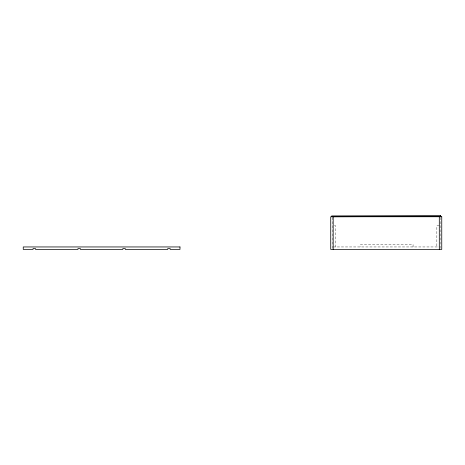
<?xml version="1.0" encoding="UTF-8"?>
<svg xmlns="http://www.w3.org/2000/svg" width="465" height="465" viewBox="0 0 465 465"><rect width="100%" height="100%" fill="white"/><g stroke="black" fill="none" stroke-linecap="round" stroke-linejoin="round"><path stroke-width="0.35" stroke-dasharray="2.33 1.74" d="M334.405 225.723L335.631 225.723L335.631 246.95M439.303 225.723L436.85 225.723L436.85 246.95M333.178 246.95L439.303 246.95M440.117 217.469L440.117 248.67M413.071 246.95L413.071 244.497L360.625 244.497L360.625 246.95M332.365 217.469L332.365 248.67"/><path stroke-width="0.7" d="M439.303 216.742L439.303 249.397M333.178 216.742L333.178 249.397M440.634 215.603L331.655 215.929L331.661 216.742L440.64 216.423L440.634 215.603M441.75 216.742L330.731 216.742L330.731 249.397L441.75 249.397L441.75 216.742M179.984 246.95L23.25 246.95L23.25 249.397L33.044 249.397L33.044 248.577L35.497 248.577L35.497 249.397L77.946 249.397L77.946 248.577L80.393 248.577L80.393 249.397L122.841 249.397L122.841 248.577L125.288 248.577L125.288 249.397L167.737 249.397L167.737 248.577L170.184 248.577L170.184 249.397L179.984 249.397L179.984 246.95"/></g></svg>
